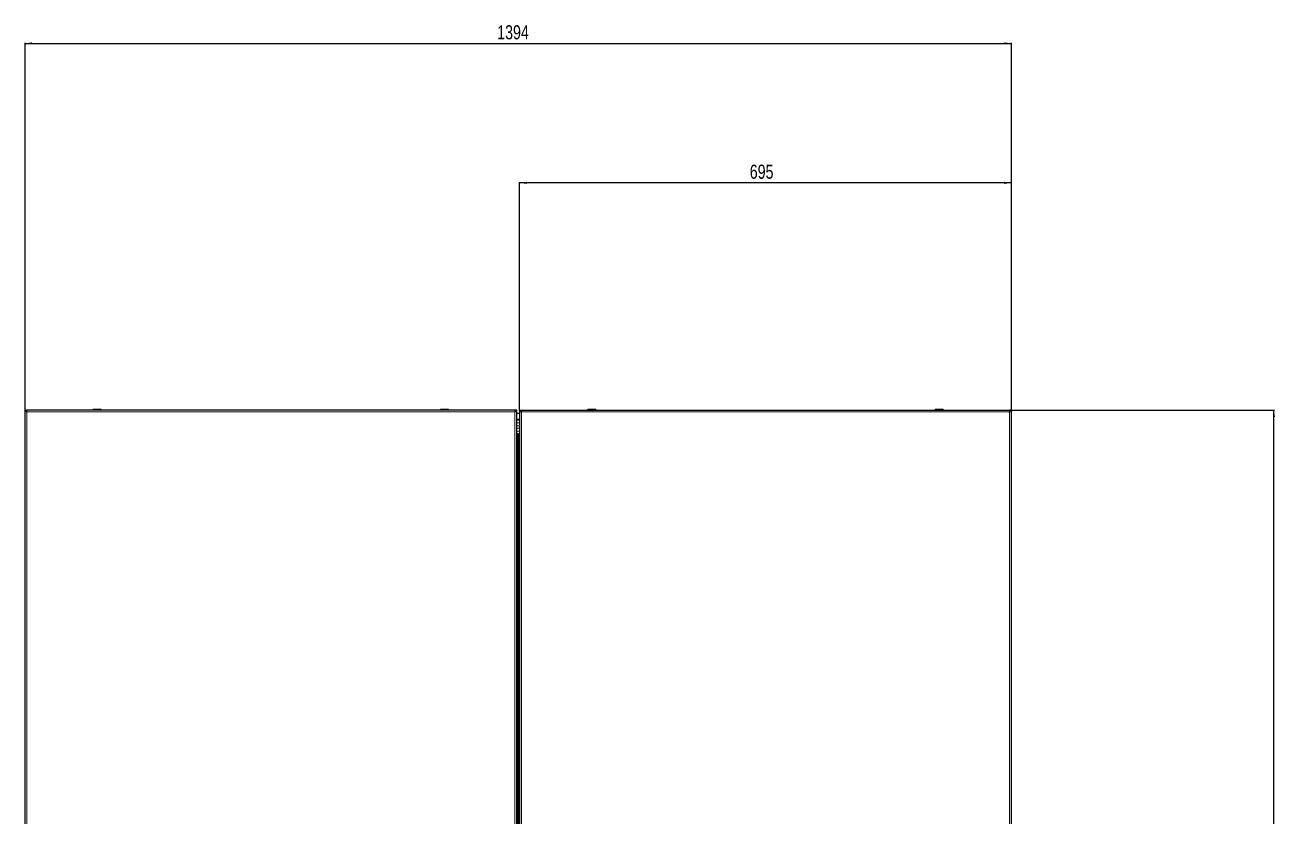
# Model space of a CAD drawing. Header units: millimetres. Extents: x -1275 to 3240, y -1281 to 1219.
# Drawn here: x 1473 to 3240, y -118 to 1001 of the extents above; entities that cross this region are included whole.
import ezdxf

# ---------------------------------------------------------------- set-up
doc = ezdxf.new("R2010")
doc.units = ezdxf.units.MM
doc.layers.add('FORMAT', color=7, linetype='Continuous')
doc.styles.add('SLDTEXTSTYLE0', font='TXT', dxfattribs={"width": 0.75})
doc.dimstyles.new('SLDDIMSTYLE0', dxfattribs={"dimtxt": 20, "dimasz": 10, "dimexe": 0, "dimexo": 0.0625, "dimgap": 5, "dimtad": 2, "dimdec": 1, "dimrnd": 1e-09, "dimzin": 12, "dimdsep": 46, "dimtxsty": 'SLDTEXTSTYLE0', "dimsah": 1, "dimcen": 0.09, "dimadec": 0, "dimazin": 3, "dimtfac": 1, "dimtofl": 0, "dimtmove": 0, "dimatfit": 3, "dimfxl": 0, "dimfrac": 2, "dimtolj": 1, "dimtzin": 12, "dimarcsym": 0})

# ---------------------------------------------------------------- blocks, each defined once
blk = doc.blocks.new('_D')
at = {"layer": 'FORMAT'}
for p, q in [((2865, 456.3), (3239.3, 456.3)), ((3238.3, -898.7), (3238.3, 456.3)), ((2865, -898.7), (3239.3, -898.7))]:
    blk.add_line(p, q, dxfattribs=at)
for points in [[(3238.3, 456.3), (3236.8, 446.3), (3239.9, 446.3)], [(3238.3, -898.7), (3239.9, -888.7), (3236.8, -888.7)]]:
    blk.add_solid(points, dxfattribs=at)
at = {"layer": 'FORMAT', "insert": (3212.5, -250.8), "char_height": 20, "attachment_point": 1, "rotation": 90, "style": 'SLDTEXTSTYLE0'}
blk.add_mtext('1355', dxfattribs=at)
blk = doc.blocks.new('_D_1')
at = {"layer": 'FORMAT'}
for p, q in [((1473.3, 456.3), (1473.3, 975.7)), ((1473.3, 974.7), (2867.3, 974.7)), ((2867.3, 456.3), (2867.3, 975.7))]:
    blk.add_line(p, q, dxfattribs=at)
for points in [[(1473.3, 974.7), (1483.3, 973.2), (1483.3, 976.3)], [(2867.3, 974.7), (2857.3, 976.3), (2857.3, 973.2)]]:
    blk.add_solid(points, dxfattribs=at)
at = {"layer": 'FORMAT', "insert": (2140.7, 1000.5), "char_height": 20, "attachment_point": 1, "style": 'SLDTEXTSTYLE0'}
blk.add_mtext('1394', dxfattribs=at)
blk = doc.blocks.new('_D_2')
at = {"layer": 'FORMAT'}
for p, q in [((2172.3, 456.3), (2172.3, 778.6)), ((2867.3, 777.6), (2172.3, 777.6)), ((2867.3, 456.3), (2867.3, 778.6))]:
    blk.add_line(p, q, dxfattribs=at)
for points in [[(2172.3, 777.6), (2182.3, 776), (2182.3, 779.1)], [(2867.3, 777.6), (2857.3, 779.1), (2857.3, 776)]]:
    blk.add_solid(points, dxfattribs=at)
at = {"layer": 'FORMAT', "insert": (2497.6, 803.3), "char_height": 20, "attachment_point": 1, "style": 'SLDTEXTSTYLE0'}
blk.add_mtext('695', dxfattribs=at)

msp = doc.modelspace()

# ---------------------------------------------------------------- linework, layer by layer
at = {"color": 7, "linetype": 'Continuous', "lineweight": 25}
for p, q in [((1473.28, 456.28), (1475.28, 456.28)), ((1473.28, -898.72), (1473.28, 456.28)), ((1475.58, 454.28), (1475.58, 456.28)), ((2165.98, 456.28), (1475.58, 456.28)), ((1569.53, 457.03), (1569.53, 456.28)), ((1569.78, 457.28), (1580.78, 457.28)), ((1581.03, 456.28), (1581.03, 457.03)), ((2060.53, 457.03), (2060.53, 456.28)), ((2060.78, 457.28), (2063.27, 457.28)), ((2063.27, 457.28), (2071.78, 457.28)), ((2072.03, 456.28), (2072.03, 457.03)), ((2165.98, 456.28), (2165.98, 454.28)), ((2168.28, 456.28), (2166.28, 456.28)), ((2168.28, -898.72), (2168.28, 456.28)), ((2172.28, 451.28), (2168.28, 451.28)), ((2172.28, 456.28), (2174.28, 456.28)), ((2172.28, 456.28), (2172.28, -898.72)), ((2174.58, 456.28), (2174.58, 454.57)), ((2174.58, 456.28), (2864.98, 456.28)), ((2268.53, 457.03), (2268.53, 456.28)), ((2268.78, 457.28), (2279.78, 457.28)), ((2280.03, 456.28), (2280.03, 457.03)), ((2759.53, 457.03), (2759.53, 456.28)), ((2759.78, 457.28), (2762.27, 457.28)), ((2762.27, 457.28), (2770.78, 457.28)), ((2771.03, 456.28), (2771.03, 457.03)), ((2864.98, 454.58), (2864.98, 456.28)), ((2867.28, 456.28), (2865.28, 456.28)), ((2867.28, -898.72), (2867.28, 456.28)), ((2168.82, 422.48), (2168.28, 422.48)), ((2168.41, 418.48), (2168.28, 418.48))]:
    msp.add_line(p, q, dxfattribs=at)
at = {"color": 8, "linetype": 'Continuous', "lineweight": 18}
for p, q in [((1475.88, 453.68), (1475.88, -896.12)), ((2165.68, 453.68), (1475.88, 453.68)), ((1581.03, 457.03), (1569.53, 457.03)), ((2063.13, 457.03), (2060.53, 457.03)), ((2072.03, 457.03), (2063.13, 457.03)), ((2165.68, -896.12), (2165.68, 453.68)), ((2172.28, 443.56), (2168.28, 443.56)), ((2172.28, 442.11), (2168.28, 442.11)), ((2174.88, 453.68), (2174.88, -143.88)), ((2864.68, 453.68), (2174.88, 453.68)), ((2280.03, 457.03), (2268.53, 457.03)), ((2762.13, 457.03), (2759.53, 457.03)), ((2771.03, 457.03), (2762.13, 457.03)), ((2864.68, -896.12), (2864.68, 453.68)), ((2172.28, 438.34), (2168.28, 438.34)), ((2172.28, 434.02), (2168.28, 434.02)), ((2172.28, 430.79), (2168.28, 430.79)), ((2172.28, 426.47), (2168.28, 426.47)), ((2169.29, -865.85), (2169.29, 423.41)), ((2169.76, 423.43), (2169.76, -865.87)), ((2170.33, -865.53), (2170.33, 423.1)), ((2171.68, 423.1), (2171.68, -865.53))]:
    msp.add_line(p, q, dxfattribs=at)
at = {"color": 7, "linetype": 'Continuous', "lineweight": 25}
for centre, start, end in [((1569.78, 457.03), 90, 180), ((1580.78, 457.03), 0, 90), ((2060.78, 457.03), 90, 180), ((2071.78, 457.03), 0, 90), ((2268.78, 457.03), 90, 180), ((2279.78, 457.03), 0, 90), ((2759.78, 457.03), 90, 180), ((2770.78, 457.03), 0, 90)]:
    msp.add_arc(centre, 0.25, start, end, dxfattribs=at)
for points in [[(1473.28, 456.28), (1473.32, 456.07), (1473.4, 455.63), (1474, 454.98), (1474.86, 454.33), (1475.54, 453.9), (1475.88, 453.68)], [(1475.28, 456.28), (1475.32, 455.85), (1475.39, 454.98), (1475.72, 454.12), (1475.88, 453.68)], [(1475.88, 453.68), (1475.85, 454.02), (1475.8, 454.7), (1475.73, 455.56), (1475.65, 456.17), (1475.6, 456.24), (1475.58, 456.28)], [(1475.88, 453.68), (1475.85, 453.76), (1475.8, 453.92), (1475.73, 454.12), (1475.65, 454.26), (1475.6, 454.27), (1475.58, 454.28)], [(2165.68, 453.68), (2166.02, 453.9), (2166.7, 454.33), (2167.56, 454.98), (2168.16, 455.63), (2168.24, 456.07), (2168.28, 456.28)], [(2165.98, 456.28), (2165.95, 456.24), (2165.9, 456.17), (2165.83, 455.56), (2165.75, 454.7), (2165.7, 454.02), (2165.68, 453.68)], [(2165.68, 453.68), (2165.84, 454.12), (2166.17, 454.98), (2166.24, 455.85), (2166.28, 456.28)], [(2165.98, 454.28), (2165.95, 454.27), (2165.9, 454.26), (2165.83, 454.12), (2165.75, 453.92), (2165.7, 453.76), (2165.68, 453.68)], [(2174.88, 453.68), (2174.85, 454.02), (2174.8, 454.7), (2174.73, 455.56), (2174.65, 456.17), (2174.6, 456.24), (2174.58, 456.28)], [(2864.98, 456.28), (2864.95, 456.24), (2864.9, 456.17), (2864.83, 455.56), (2864.75, 454.7), (2864.7, 454.02), (2864.68, 453.68)]]:
    msp.add_open_spline(points, degree=3, dxfattribs=at)
for points, knots in [([(2172.28, 456.28), (2172.31, 456.1), (2172.37, 455.69), (2172.9, 455.07), (2173.78, 454.38), (2174.5, 453.92), (2174.88, 453.68)], [0, 0, 0, 0, 0.2135062, 0.4683221, 0.7232409, 1, 1, 1, 1]), ([(2174.28, 456.28), (2174.31, 455.9), (2174.35, 455.28), (2174.61, 454.42), (2174.79, 453.93), (2174.88, 453.68)], [0, 0, 0, 0, 0.43750004, 0.71569026, 1, 1, 1, 1]), ([(2864.68, 453.68), (2864.97, 453.87), (2865.6, 454.27), (2866.46, 454.89), (2867.14, 455.58), (2867.23, 456.04), (2867.28, 456.28)], [0, 0, 0, 0, 0.2113527, 0.4661677, 0.7210903, 1, 1, 1, 1]), ([(2864.68, 453.68), (2864.82, 454.06), (2865.04, 454.68), (2865.24, 455.55), (2865.27, 456.04), (2865.28, 456.28)], [0, 0, 0, 0, 0.4375, 0.7156903, 1, 1, 1, 1])]:
    msp.add_open_spline(points, degree=3, knots=knots, dxfattribs=at)

# ---------------------------------------------------------------- dimensions: what is measured, and where the dimension line sits
at = {"layer": 'FORMAT'}
for base, p1, p2, picture, middle in [((2867.28, 974.73), (1473.28, 456.28), (2867.28, 456.28), '_D_1', (2170.28, 974.73)), ((2172.28, 777.56), (2867.28, 456.28), (2172.28, 456.28), '_D_2', (2519.78, 777.56))]:
    dim = msp.add_linear_dim(base=base, p1=p1, p2=p2, dimstyle='SLDDIMSTYLE0', dxfattribs=at)
    dim.commit()
    dim.dimension.update_dxf_attribs({"geometry": picture, "text_midpoint": middle, "dimtype": 160})
dim = msp.add_linear_dim(base=(3238.32, 456.28), p1=(2864.98, -898.72), p2=(2864.98, 456.28), angle=90, dimstyle='SLDDIMSTYLE0', dxfattribs=at)
dim.commit()
dim.dimension.update_dxf_attribs({"geometry": '_D', "text_midpoint": (3238.32, -221.22), "dimtype": 160})

doc.saveas('drawing.dxf')
